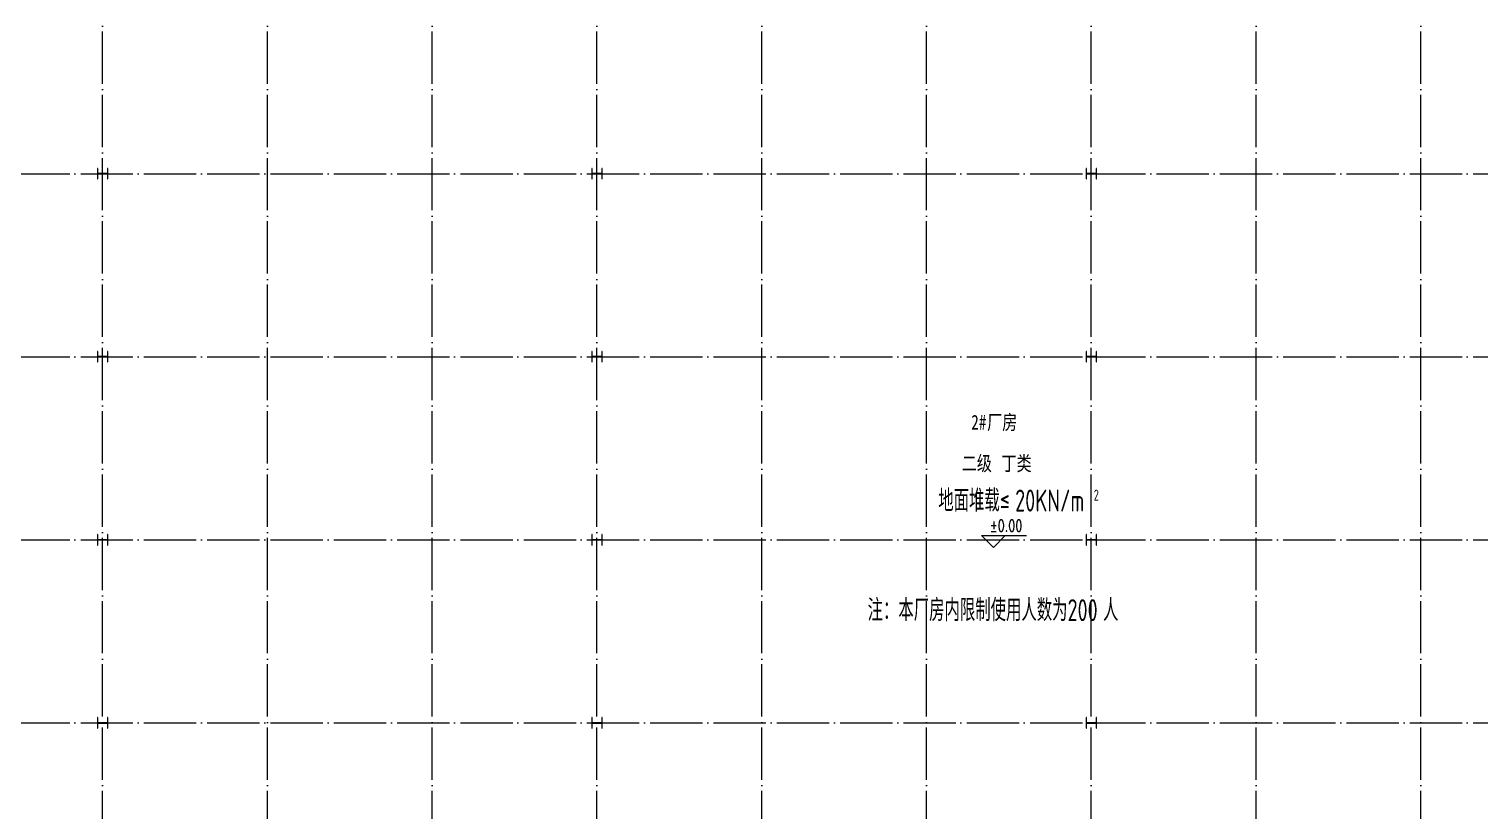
# Model space of a CAD drawing. Extents: x -21908402 to 2288787, y 79687 to 5079726.
# Drawn here: x 2136695 to 2192174, y 493183 to 523085 of the extents above; entities that cross this region are included whole.
import ezdxf

# ---------------------------------------------------------------- set-up
doc = ezdxf.new("R2010")
doc.units = 0
doc.header["$LTSCALE"] = 1000
doc.linetypes.add('DOTE', pattern=[2.42, 2, -0.2, 0.02, -0.2])
for name, color, linetype in [('COLUMN', 9, 'CONTINUOUS'), ('DIM_ELEV', 3, 'CONTINUOUS'), ('DOTE', 1, 'DOTE'), ('PUB_TEXT', 7, 'CONTINUOUS')]:
    doc.layers.add(name, color=color, linetype=linetype)
doc.styles.add('_TCH_DIM', font='SIMPLEX', dxfattribs={"bigfont": 'GBCBIG'})
doc.styles.get("Standard").update_dxf_attribs({"font": 'tssdeng.shx', "width": 0.7, "bigfont": 'hztxt.shx'})
doc.styles.add('图签黑体', font='simhei.ttf', dxfattribs={"width": 0.75})

msp = doc.modelspace()

# ---------------------------------------------------------------- linework, layer by layer
at = {"layer": 'COLUMN'}
for p, q in [((2139326, 517752.5), (2139310, 517752.5)), ((2139310, 517752.5), (2139310, 517352.5)), ((2139326, 517557.5), (2139326, 517752.5)), ((2139710, 517752.5), (2139694, 517752.5)), ((2139694, 517752.5), (2139694, 517557.5)), ((2139710, 517352.5), (2139710, 517752.5)), ((2158226, 517752.5), (2158210, 517752.5)), ((2158210, 517752.5), (2158210, 517352.5)), ((2158226, 517557.5), (2158226, 517752.5)), ((2158610, 517752.5), (2158594, 517752.5)), ((2158594, 517752.5), (2158594, 517557.5)), ((2158610, 517352.5), (2158610, 517752.5)), ((2177126, 517752.5), (2177110, 517752.5)), ((2177110, 517752.5), (2177110, 517352.5)), ((2177126, 517557.5), (2177126, 517752.5)), ((2177510, 517752.5), (2177494, 517752.5)), ((2177494, 517752.5), (2177494, 517557.5)), ((2177510, 517352.5), (2177510, 517752.5)), ((2139310, 517352.5), (2139326, 517352.5)), ((2139694, 517557.5), (2139326, 517557.5)), ((2139326, 517547.5), (2139694, 517547.5)), ((2139326, 517352.5), (2139326, 517547.5)), ((2139694, 517547.5), (2139694, 517352.5)), ((2139694, 517352.5), (2139710, 517352.5)), ((2158210, 517352.5), (2158226, 517352.5)), ((2158594, 517557.5), (2158226, 517557.5)), ((2158226, 517547.5), (2158594, 517547.5)), ((2158226, 517352.5), (2158226, 517547.5)), ((2158594, 517547.5), (2158594, 517352.5)), ((2158594, 517352.5), (2158610, 517352.5)), ((2177110, 517352.5), (2177126, 517352.5)), ((2177494, 517557.5), (2177126, 517557.5)), ((2177126, 517547.5), (2177494, 517547.5)), ((2177126, 517352.5), (2177126, 517547.5)), ((2177494, 517547.5), (2177494, 517352.5)), ((2177494, 517352.5), (2177510, 517352.5)), ((2139326, 510752.5), (2139310, 510752.5)), ((2139310, 510752.5), (2139310, 510352.5)), ((2139326, 510557.5), (2139326, 510752.5)), ((2139694, 510557.5), (2139326, 510557.5)), ((2139326, 510547.5), (2139694, 510547.5)), ((2139326, 510352.5), (2139326, 510547.5)), ((2139710, 510752.5), (2139694, 510752.5)), ((2139694, 510752.5), (2139694, 510557.5)), ((2139694, 510547.5), (2139694, 510352.5)), ((2139710, 510352.5), (2139710, 510752.5)), ((2158226, 510752.5), (2158210, 510752.5)), ((2158210, 510752.5), (2158210, 510352.5)), ((2158226, 510557.5), (2158226, 510752.5)), ((2158594, 510557.5), (2158226, 510557.5)), ((2158226, 510547.5), (2158594, 510547.5)), ((2158226, 510352.5), (2158226, 510547.5)), ((2158610, 510752.5), (2158594, 510752.5)), ((2158594, 510752.5), (2158594, 510557.5)), ((2158594, 510547.5), (2158594, 510352.5)), ((2158610, 510352.5), (2158610, 510752.5)), ((2177126, 510752.5), (2177110, 510752.5)), ((2177110, 510752.5), (2177110, 510352.5)), ((2177126, 510557.5), (2177126, 510752.5)), ((2177494, 510557.5), (2177126, 510557.5)), ((2177126, 510547.5), (2177494, 510547.5)), ((2177126, 510352.5), (2177126, 510547.5)), ((2177510, 510752.5), (2177494, 510752.5)), ((2177494, 510752.5), (2177494, 510557.5)), ((2177494, 510547.5), (2177494, 510352.5)), ((2177510, 510352.5), (2177510, 510752.5)), ((2139310, 510352.5), (2139326, 510352.5)), ((2139694, 510352.5), (2139710, 510352.5)), ((2158210, 510352.5), (2158226, 510352.5)), ((2158594, 510352.5), (2158610, 510352.5)), ((2177110, 510352.5), (2177126, 510352.5)), ((2177494, 510352.5), (2177510, 510352.5)), ((2139326, 503752.5), (2139310, 503752.5)), ((2139310, 503752.5), (2139310, 503352.5)), ((2139326, 503557.5), (2139326, 503752.5)), ((2139710, 503752.5), (2139694, 503752.5)), ((2139694, 503752.5), (2139694, 503557.5)), ((2139710, 503352.5), (2139710, 503752.5)), ((2158226, 503752.5), (2158210, 503752.5)), ((2158210, 503752.5), (2158210, 503352.5)), ((2158226, 503557.5), (2158226, 503752.5)), ((2158610, 503752.5), (2158594, 503752.5)), ((2158594, 503752.5), (2158594, 503557.5)), ((2158610, 503352.5), (2158610, 503752.5)), ((2177126, 503752.5), (2177110, 503752.5)), ((2177110, 503752.5), (2177110, 503352.5)), ((2177126, 503557.5), (2177126, 503752.5)), ((2177510, 503752.5), (2177494, 503752.5)), ((2177494, 503752.5), (2177494, 503557.5)), ((2177510, 503352.5), (2177510, 503752.5)), ((2139310, 503352.5), (2139326, 503352.5)), ((2139694, 503557.5), (2139326, 503557.5)), ((2139326, 503547.5), (2139694, 503547.5)), ((2139326, 503352.5), (2139326, 503547.5)), ((2139694, 503547.5), (2139694, 503352.5)), ((2139694, 503352.5), (2139710, 503352.5)), ((2158210, 503352.5), (2158226, 503352.5)), ((2158594, 503557.5), (2158226, 503557.5)), ((2158226, 503547.5), (2158594, 503547.5)), ((2158226, 503352.5), (2158226, 503547.5)), ((2158594, 503547.5), (2158594, 503352.5)), ((2158594, 503352.5), (2158610, 503352.5)), ((2177110, 503352.5), (2177126, 503352.5)), ((2177494, 503557.5), (2177126, 503557.5)), ((2177126, 503547.5), (2177494, 503547.5)), ((2177126, 503352.5), (2177126, 503547.5)), ((2177494, 503547.5), (2177494, 503352.5)), ((2177494, 503352.5), (2177510, 503352.5)), ((2139326, 496752.5), (2139310, 496752.5)), ((2139310, 496752.5), (2139310, 496352.5)), ((2139326, 496557.5), (2139326, 496752.5)), ((2139694, 496557.5), (2139326, 496557.5)), ((2139326, 496547.5), (2139694, 496547.5)), ((2139326, 496352.5), (2139326, 496547.5)), ((2139710, 496752.5), (2139694, 496752.5)), ((2139694, 496752.5), (2139694, 496557.5)), ((2139694, 496547.5), (2139694, 496352.5)), ((2139710, 496352.5), (2139710, 496752.5)), ((2158226, 496752.5), (2158210, 496752.5)), ((2158210, 496752.5), (2158210, 496352.5)), ((2158226, 496557.5), (2158226, 496752.5)), ((2158594, 496557.5), (2158226, 496557.5)), ((2158226, 496547.5), (2158594, 496547.5)), ((2158226, 496352.5), (2158226, 496547.5)), ((2158610, 496752.5), (2158594, 496752.5)), ((2158594, 496752.5), (2158594, 496557.5)), ((2158594, 496547.5), (2158594, 496352.5)), ((2158610, 496352.5), (2158610, 496752.5)), ((2177126, 496752.5), (2177110, 496752.5)), ((2177110, 496752.5), (2177110, 496352.5)), ((2177126, 496557.5), (2177126, 496752.5)), ((2177494, 496557.5), (2177126, 496557.5)), ((2177126, 496547.5), (2177494, 496547.5)), ((2177126, 496352.5), (2177126, 496547.5)), ((2177510, 496752.5), (2177494, 496752.5)), ((2177494, 496752.5), (2177494, 496557.5)), ((2177494, 496547.5), (2177494, 496352.5)), ((2177510, 496352.5), (2177510, 496752.5)), ((2139310, 496352.5), (2139326, 496352.5)), ((2139694, 496352.5), (2139710, 496352.5)), ((2158210, 496352.5), (2158226, 496352.5)), ((2158594, 496352.5), (2158610, 496352.5)), ((2177110, 496352.5), (2177126, 496352.5)), ((2177494, 496352.5), (2177510, 496352.5))]:
    msp.add_line(p, q, dxfattribs=at)
at = {"layer": 'DIM_ELEV'}
for p, q in [((2173569.9, 503263.4), (2173119.9, 503713.4)), ((2173119.9, 503713.4), (2174830.1, 503713.4)), ((2173569.9, 503263.4), (2174019.9, 503713.4))]:
    msp.add_line(p, q, dxfattribs=at)
at = {"layer": 'DOTE'}
for p, q in [((2139510, 467752.5), (2139510, 539352.5)), ((2145810, 467752.5), (2145810, 539352.5)), ((2152110, 467752.5), (2152110, 539352.5)), ((2158410, 467752.5), (2158410, 539352.5)), ((2164710, 467752.5), (2164710, 539352.5)), ((2171010, 467752.5), (2171010, 539352.5)), ((2177310, 467752.5), (2177310, 539352.5)), ((2183610, 467752.5), (2183610, 539352.5)), ((2189910, 467752.5), (2189910, 539352.5)), ((2119310, 517552.5), (2235310, 517552.5)), ((2119310, 510552.5), (2235310, 510552.5)), ((2119310, 503552.5), (2235310, 503552.5)), ((2119310, 496552.5), (2235310, 496552.5))]:
    msp.add_line(p, q, dxfattribs=at)

# ---------------------------------------------------------------- texts
at = {"layer": 'PUB_TEXT'}
for s, height, style, width, p in [('2#', 563.29, '图签黑体', 0.75, (2172723, 507768)), ('厂房', 563.29, '图签黑体', 0.75, (2173330.6, 507768)), ('二级', 563.29, '图签黑体', 0.75, (2172358.9, 506195)), ('丁类', 563.29, '图签黑体', 0.75, (2173877.9, 506195)), ('%%P0.00', 446.25, '_TCH_DIM', 0.705882, (2173435.1, 503870.9))]:
    msp.add_text(s, height=height, dxfattribs=dict(at, style=style, width=width)).set_placement(p)
at = {"layer": 'PUB_TEXT', "width": 0.7}
for s, height, p in [('地面堆载≤', 840, (2171460.7, 504632.8)), ('20KN/m', 840, (2174400.7, 504632.8)), ('2', 420, (2177408.5, 505052.8)), ('注：本厂房内限制使用人数为', 840, (2168759.4, 500442.6)), ('200', 840, (2176403.4, 500442.6)), ('人', 840, (2177760.3, 500442.6))]:
    msp.add_text(s, height=height, dxfattribs=at).set_placement(p)

doc.saveas('drawing.dxf')
